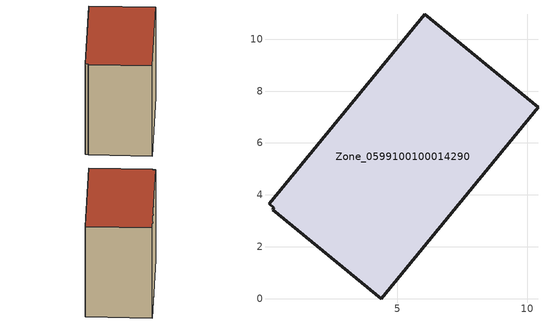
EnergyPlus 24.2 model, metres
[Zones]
Zone_0599100100014290
 floor ground (C_G): 6.05,10.96 10.42,7.38 4.38,0 0.19,3.43 0.25,3.5 0.06,3.65 z0
 wall outside (C_F): 4.38,0 10.42,7.38 6.05,10.96 0.06,3.65 0.25,3.5 0.19,3.43 4.38,0 z0:8.89
 roof outside (C_R): 10.42,7.38 6.05,10.96 0.06,3.65 0.25,3.5 0.19,3.43 4.38,0 z8.89
[BUILDING]
Pand.0599100100014290: North Axis=0; Terrain=City; Loads Convergence Tolerance Value=0.04; Temperature Convergence Tolerance Value=0.4; Solar Distribution=FullExterior; Maximum Number of Warmup Days=25; Minimum Number of Warmup Days=1
[Site:Location]
Rotterdam.The.Hague.AP_ZH_NLD Design_Conditions: Latitude=51.96; Longitude=4.45; Time Zone=1; Elevation=-4.5
[SITE:GROUNDTEMPERATURE:BUILDINGSURFACE]
18, 18, 18, 18, 18, 18, 18, 18, 18, 18, 18, 18
[MATERIAL] Thermal Absorptance=0.9; Solar Absorptance=0.7; Visible Absorptance=0.7
Name | Roughness | Thickness | Conductivity | Density | Specific Heat
G.TC.2015-2018 | MediumSmooth | 0.15 | 0.0428571 | 540 | 1210
F.TC.2015-2018 | Rough | 0.3 | 0.0666667 | 1920 | 840
R.TC.2015-2018 | MediumRough | 0.2 | 0.0333333 | 1500 | 1000
[CONSTRUCTION]
C_G: G.TC.2015-2018
C_F: F.TC.2015-2018
C_R: R.TC.2015-2018
[ZONE]
Zone_0599100100014290: Type=1; Multiplier=1; Ceiling Height=Autocalculate; Volume=Autocalculate; Floor Area=autocalculate; Part of Total Floor Area=Yes
[ZONEINFILTRATION:DESIGNFLOWRATE]
Infil_Zone_0599100100014290: Zone or ZoneList or Space or SpaceList=Zone_0599100100014290; Schedule=AlwaysOn; Design Flow Rate Calculation Method=Flow/Area; Flow Rate per Floor Area=0.0015; Constant Term Coefficient=1; Temperature Term Coefficient=0; Velocity Term Coefficient=0; Velocity Squared Term Coefficient=0
[HVACTEMPLATE:ZONE:IDEALLOADSAIRSYSTEM]
Zone_0599100100014290: Maximum Heating Supply Air Temperature=50; Minimum Cooling Supply Air Temperature=13; Maximum Heating Supply Air Humidity Ratio=0.0156; Minimum Cooling Supply Air Humidity Ratio=0.0077; Heating Limit=NoLimit; Cooling Limit=NoLimit; Dehumidification Control Type=ConstantSensibleHeatRatio; Cooling Sensible Heat Ratio=0.7; Dehumidification Setpoint=60; Humidification Control Type=None; Humidification Setpoint=30; Outdoor Air Method=None; Outdoor Air Flow Rate per Person=0.00944; Outdoor Air Flow Rate per Zone Floor Area=0; Outdoor Air Flow Rate per Zone=0; Demand Controlled Ventilation Type=None; Outdoor Air Economizer Type=NoEconomizer; Heat Recovery Type=None; Sensible Heat Recovery Effectiveness=0.7; Latent Heat Recovery Effectiveness=0.65
[ZONECONTROL:THERMOSTAT]
ThermostatControl_Zone_0599100100014290: Zone or ZoneList=Zone_0599100100014290; Control Type Schedule=DualSetpointControlType; Control 1=Thermostat_Zone_0599100100014290; Temperature Difference Between Cutout And Setpoint=0
[THERMOSTATSETPOINT:DUALSETPOINT]
Thermostat_Zone_0599100100014290: Heating Setpoint Temperature Schedule=HeatingSetpoint_Zone_0599100100014290; Cooling Setpoint Temperature Schedule=CoolingSetpoint_Zone_0599100100014290
[SCHEDULE:COMPACT]
HeatingSetpoint_Zone_0599100100014290: Through: 12/31, For: AllDays, Until: 24:00, 21
CoolingSetpoint_Zone_0599100100014290: Through: 12/31, For: AllDays, Until: 24:00, 24
DualSetpointControlType: Through: 12/31, For: AllDays, Until: 24:00, 4
AlwaysOn: Through: 12/31, For: AllDays, Until: 24:00, 1
